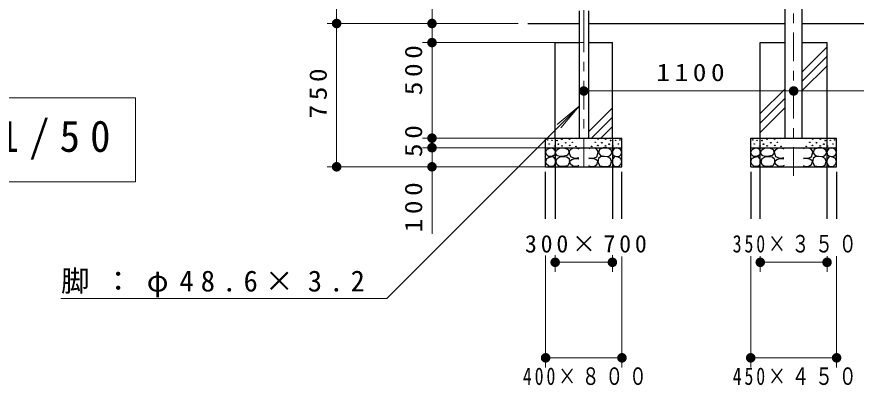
# Model space of a CAD drawing. Units: millimetres on the paper, scale 1:50. Extents: x -365 to 0, y 0 to 257.
# Drawn here: x -317.5 to -229.5, y 72.6 to 111.2 of the extents above; entities that cross this region are included whole.
import ezdxf

# ---------------------------------------------------------------- set-up
doc = ezdxf.new("R2010")
doc.units = ezdxf.units.MM
doc.linetypes.add('USER2', pattern=[6, 3, -1, 1, -1])
doc.layers.add('LY_1', color=7, linetype='Continuous', lineweight=13)
doc.styles.add('ＭＳ ゴシック', font='')
doc.styles.get('ＭＳ ゴシック').set_extended_font_data('MS Gothic')

# ---------------------------------------------------------------- blocks, each defined once
blk = doc.blocks.new('filled_dot')
at = {"color": 0, "linetype": 'Continuous', "lineweight": -2, "const_width": 1.25}
blk.add_lwpolyline([(-0.625, 0, 1), (0.625, 0, 1)], format="xyb", close=True, dxfattribs=at)

msp = doc.modelspace()

# ---------------------------------------------------------------- linework, layer by layer
at = {"layer": 'LY_1'}
for p, q in [((-283.933, 110.453), (-283.933, 134.453)), ((-283.933, 110.453), (-283.933, 134.453)), ((-273.933, 108.453), (-273.933, 118.079)), ((-273.933, 108.453), (-273.933, 118.079)), ((-264.933, 110.453), (-284.933, 110.453)), ((-264.933, 110.453), (-284.933, 110.453)), ((-264.888, 110.453), (-284.933, 110.453)), ((-264.888, 110.453), (-284.933, 110.453)), ((-283.933, 95.453), (-283.933, 110.453)), ((-283.933, 95.453), (-283.933, 110.453)), ((-264.933, 110.453), (-274.933, 110.453)), ((-264.933, 110.453), (-274.933, 110.453)), ((-258.024, 108.453), (-274.933, 108.453)), ((-258.024, 108.453), (-274.933, 108.453)), ((-273.933, 98.453), (-273.933, 108.453)), ((-273.933, 98.453), (-273.933, 108.453)), ((-235.133, 105.41), (-232.524, 108.019)), ((-235.133, 104.42), (-232.524, 107.029)), ((-235.133, 103.43), (-232.524, 106.039)), ((-236.024, 103.392), (-258.024, 103.392)), ((-239.524, 101.019), (-236.915, 103.628)), ((-184.524, 103.392), (-236.024, 103.392)), ((-305.007, 102.663), (-352.807, 102.663)), ((-305.007, 93.863), (-305.007, 102.663)), ((-239.524, 100.029), (-236.915, 102.638)), ((-278.677, 81.65), (-258.51, 101.817)), ((-258.51, 101.817), (-260.808, 99.888)), ((-258.51, 101.817), (-260.438, 99.518)), ((-257.538, 99.127), (-255.024, 101.641)), ((-239.524, 99.039), (-236.915, 101.648)), ((-257.222, 98.453), (-255.024, 100.651)), ((-256.232, 98.453), (-255.024, 99.661)), ((-259.024, 98.453), (-274.933, 98.453)), ((-259.024, 98.453), (-274.933, 98.453)), ((-273.933, 97.453), (-273.933, 98.453)), ((-273.933, 97.453), (-273.933, 98.453)), ((-259.024, 97.453), (-274.933, 97.453)), ((-259.024, 97.453), (-274.933, 97.453)), ((-259.024, 97.453), (-274.933, 97.453)), ((-259.024, 97.453), (-274.933, 97.453)), ((-273.933, 88.449), (-273.933, 97.453)), ((-273.933, 88.449), (-273.933, 97.453)), ((-259.024, 95.453), (-284.933, 95.453)), ((-259.024, 95.453), (-284.933, 95.453)), ((-259.024, 95.453), (-274.933, 95.453)), ((-259.024, 95.453), (-274.933, 95.453)), ((-352.807, 93.863), (-305.007, 93.863)), ((-262.024, 86.177), (-262.024, 74.453)), ((-262.024, 86.177), (-262.024, 74.453)), ((-261.024, 86.211), (-261.024, 84.453)), ((-261.024, 86.211), (-261.024, 84.453)), ((-255.024, 85.453), (-261.024, 85.453)), ((-255.024, 85.453), (-261.024, 85.453)), ((-255.024, 86.211), (-255.024, 84.453)), ((-255.024, 86.211), (-255.024, 84.453)), ((-254.024, 86.062), (-254.024, 74.453)), ((-254.024, 86.062), (-254.024, 74.453)), ((-240.524, 86.102), (-240.524, 74.453)), ((-240.524, 86.102), (-240.524, 74.453)), ((-239.524, 86.109), (-239.524, 84.453)), ((-239.524, 86.109), (-239.524, 84.453)), ((-232.524, 85.453), (-239.524, 85.453)), ((-232.524, 85.453), (-239.524, 85.453)), ((-232.524, 86.109), (-232.524, 84.453)), ((-232.524, 86.109), (-232.524, 84.453)), ((-231.524, 86.102), (-231.524, 74.453)), ((-231.524, 86.102), (-231.524, 74.453)), ((-312.827, 81.65), (-278.677, 81.65)), ((-254.024, 75.453), (-262.024, 75.453)), ((-254.024, 75.453), (-262.024, 75.453)), ((-231.524, 75.453), (-240.524, 75.453)), ((-231.524, 75.453), (-240.524, 75.453))]:
    msp.add_line(p, q, dxfattribs=at)
at = {"layer": 'LY_1', "lineweight": 25}
for p, q in [((-236.915, 98.453), (-236.915, 133.567)), ((-235.133, 98.453), (-235.133, 133.567)), ((-258.51, 111.763), (-258.51, 110.453)), ((-257.538, 111.763), (-257.538, 110.453)), ((-263.888, 110.453), (-258.51, 110.453)), ((-258.51, 110.453), (-258.51, 98.453)), ((-257.538, 110.453), (-257.538, 98.453)), ((-257.538, 110.453), (-236.915, 110.453)), ((-235.133, 110.453), (-184.905, 110.39)), ((-261.024, 98.453), (-261.024, 108.453)), ((-261.024, 108.453), (-258.51, 108.453)), ((-257.538, 108.453), (-255.024, 108.453)), ((-255.024, 98.453), (-255.024, 108.453)), ((-239.524, 98.453), (-239.524, 108.453)), ((-239.524, 108.453), (-236.915, 108.453)), ((-235.133, 108.453), (-232.524, 108.453)), ((-232.524, 98.453), (-232.524, 108.453)), ((-262.024, 95.453), (-262.024, 98.453)), ((-262.024, 98.453), (-254.024, 98.453)), ((-261.024, 98.453), (-261.024, 90.017)), ((-255.024, 98.453), (-255.024, 90.017)), ((-254.024, 95.453), (-254.024, 98.453)), ((-240.524, 95.453), (-240.524, 98.453)), ((-240.524, 98.453), (-231.524, 98.453)), ((-239.524, 90.017), (-239.524, 98.453)), ((-232.524, 90.017), (-232.524, 98.453)), ((-231.524, 95.453), (-231.524, 98.453)), ((-262.024, 97.453), (-254.024, 97.453)), ((-240.524, 97.453), (-231.524, 97.453)), ((-262.024, 95.453), (-254.024, 95.453)), ((-240.524, 95.453), (-231.524, 95.453)), ((-262.024, 90.017), (-262.024, 94.929)), ((-254.024, 90.017), (-254.024, 94.929)), ((-240.524, 94.929), (-240.524, 90.017)), ((-231.524, 94.929), (-231.524, 90.017))]:
    msp.add_line(p, q, dxfattribs=at)
at = {"layer": 'LY_1', "linetype": 'USER2'}
for p, q in [((-236.024, 94.504), (-236.024, 131.98)), ((-258.024, 111.853), (-258.024, 110.453)), ((-258.024, 110.453), (-258.024, 94.504))]:
    msp.add_line(p, q, dxfattribs=at)
at = {"layer": 'LY_1', "lineweight": 25}
for points in [[(-262.009, 96.897), (-261.991, 97.065), (-261.92, 97.238), (-261.698, 97.364), (-261.441, 97.447), (-261.22, 97.382), (-261.064, 97.166), (-261.016, 96.957), (-261.058, 96.706), (-261.226, 96.592), (-261.459, 96.532), (-261.716, 96.544), (-261.902, 96.688)], [(-260.482, 96.543), (-260.77, 96.608), (-261.016, 96.871), (-260.893, 97.192), (-260.646, 97.381), (-260.433, 97.446), (-260.071, 97.422), (-259.668, 97.266), (-259.562, 96.921), (-259.792, 96.633), (-260.112, 96.575)], [(-255.566, 96.543), (-255.278, 96.608), (-255.031, 96.871), (-255.155, 97.192), (-255.401, 97.381), (-255.615, 97.446), (-255.976, 97.422), (-256.379, 97.266), (-256.486, 96.921), (-256.256, 96.633), (-255.935, 96.575)], [(-254.038, 96.897), (-254.056, 97.065), (-254.128, 97.238), (-254.349, 97.364), (-254.607, 97.447), (-254.828, 97.382), (-254.983, 97.166), (-255.031, 96.957), (-254.989, 96.706), (-254.822, 96.592), (-254.589, 96.532), (-254.331, 96.544), (-254.146, 96.688)], [(-240.509, 96.897), (-240.491, 97.065), (-240.42, 97.238), (-240.198, 97.364), (-239.941, 97.447), (-239.72, 97.382), (-239.564, 97.166), (-239.516, 96.957), (-239.558, 96.706), (-239.726, 96.592), (-239.959, 96.532), (-240.216, 96.544), (-240.402, 96.688)], [(-238.982, 96.543), (-239.27, 96.608), (-239.516, 96.871), (-239.393, 97.192), (-239.146, 97.381), (-238.933, 97.446), (-238.571, 97.422), (-238.168, 97.266), (-238.062, 96.921), (-238.292, 96.633), (-238.612, 96.575)], [(-233.066, 96.543), (-232.778, 96.608), (-232.531, 96.871), (-232.655, 97.192), (-232.901, 97.381), (-233.115, 97.446), (-233.476, 97.422), (-233.879, 97.266), (-233.986, 96.921), (-233.756, 96.633), (-233.435, 96.575)], [(-231.538, 96.897), (-231.556, 97.065), (-231.628, 97.238), (-231.849, 97.364), (-232.107, 97.447), (-232.328, 97.382), (-232.483, 97.166), (-232.531, 96.957), (-232.489, 96.706), (-232.322, 96.592), (-232.089, 96.532), (-231.831, 96.544), (-231.646, 96.688)], [(-261.417, 95.467), (-261.698, 95.515), (-261.949, 95.772), (-262.015, 96.018), (-261.902, 96.311), (-261.615, 96.478), (-261.262, 96.514), (-261.058, 96.299), (-260.962, 95.982), (-261.034, 95.784), (-261.178, 95.557)], [(-260.235, 95.482), (-260.581, 95.474), (-260.811, 95.647), (-260.942, 96.008), (-260.819, 96.329), (-260.507, 96.51), (-260.17, 96.543), (-259.784, 96.493), (-259.553, 96.312), (-259.504, 95.951), (-259.693, 95.548)], [(-255.812, 95.482), (-255.467, 95.474), (-255.237, 95.647), (-255.105, 96.008), (-255.229, 96.329), (-255.541, 96.51), (-255.878, 96.543), (-256.264, 96.493), (-256.494, 96.312), (-256.543, 95.951), (-256.354, 95.548)], [(-254.63, 95.467), (-254.349, 95.515), (-254.098, 95.772), (-254.032, 96.018), (-254.146, 96.311), (-254.433, 96.478), (-254.786, 96.514), (-254.989, 96.299), (-255.085, 95.982), (-255.013, 95.784), (-254.87, 95.557)], [(-239.917, 95.467), (-240.198, 95.515), (-240.449, 95.772), (-240.515, 96.018), (-240.402, 96.311), (-240.114, 96.478), (-239.762, 96.514), (-239.558, 96.299), (-239.462, 95.982), (-239.534, 95.784), (-239.678, 95.557)], [(-238.735, 95.482), (-239.081, 95.474), (-239.311, 95.647), (-239.442, 96.008), (-239.319, 96.329), (-239.007, 96.51), (-238.67, 96.543), (-238.284, 96.493), (-238.053, 96.312), (-238.004, 95.951), (-238.193, 95.548)], [(-233.312, 95.482), (-232.967, 95.474), (-232.737, 95.647), (-232.605, 96.008), (-232.729, 96.329), (-233.041, 96.51), (-233.378, 96.543), (-233.764, 96.493), (-233.994, 96.312), (-234.043, 95.951), (-233.854, 95.548)], [(-232.13, 95.467), (-231.849, 95.515), (-231.598, 95.772), (-231.532, 96.018), (-231.646, 96.311), (-231.933, 96.478), (-232.286, 96.514), (-232.489, 96.299), (-232.585, 95.982), (-232.513, 95.784), (-232.37, 95.557)]]:
    msp.add_lwpolyline(points, close=True, dxfattribs=at)
for points in [[(-258.543, 96.395), (-258.723, 96.37), (-258.986, 96.337), (-259.397, 96.493), (-259.512, 96.83), (-259.537, 97.052), (-259.406, 97.266), (-259.167, 97.397), (-258.888, 97.43), (-258.608, 97.356), (-258.543, 97.323)], [(-257.505, 96.395), (-257.324, 96.37), (-257.061, 96.337), (-256.65, 96.493), (-256.535, 96.83), (-256.511, 97.052), (-256.642, 97.266), (-256.88, 97.397), (-257.16, 97.43), (-257.439, 97.356), (-257.505, 97.323)], [(-237.043, 96.395), (-237.223, 96.37), (-237.486, 96.337), (-237.897, 96.493), (-238.012, 96.83), (-238.037, 97.052), (-237.906, 97.266), (-237.667, 97.397), (-237.388, 97.43), (-237.108, 97.356), (-237.043, 97.323)], [(-235.005, 96.395), (-234.824, 96.37), (-234.561, 96.337), (-234.15, 96.493), (-234.035, 96.83), (-234.011, 97.052), (-234.142, 97.266), (-234.38, 97.397), (-234.66, 97.43), (-234.939, 97.356), (-235.005, 97.323)], [(-258.534, 95.581), (-258.658, 95.532), (-258.962, 95.474), (-259.2, 95.565), (-259.414, 95.745), (-259.504, 96.033), (-259.274, 96.23), (-258.97, 96.337), (-258.707, 96.337), (-258.543, 96.296)], [(-257.513, 95.581), (-257.39, 95.532), (-257.086, 95.474), (-256.847, 95.565), (-256.634, 95.745), (-256.543, 96.033), (-256.774, 96.23), (-257.078, 96.337), (-257.341, 96.337), (-257.505, 96.296)], [(-237.034, 95.581), (-237.158, 95.532), (-237.462, 95.474), (-237.7, 95.565), (-237.914, 95.745), (-238.004, 96.033), (-237.774, 96.23), (-237.47, 96.337), (-237.207, 96.337), (-237.043, 96.296)], [(-235.013, 95.581), (-234.89, 95.532), (-234.586, 95.474), (-234.347, 95.565), (-234.134, 95.745), (-234.043, 96.033), (-234.274, 96.23), (-234.578, 96.337), (-234.841, 96.337), (-235.005, 96.296)]]:
    msp.add_lwpolyline(points, dxfattribs=at)
for centre in [(-261.813, 98.27), (-261.651, 97.837), (-261.367, 98.221), (-260.834, 98.208), (-260.685, 97.824), (-260.326, 98.345), (-259.917, 97.973), (-259.521, 98.357), (-259.496, 97.688), (-259.223, 98.01), (-258.839, 98.419), (-257.208, 98.419), (-256.824, 98.01), (-256.552, 97.688), (-256.527, 98.357), (-256.131, 97.973), (-255.722, 98.345), (-255.362, 97.824), (-255.214, 98.208), (-254.681, 98.221), (-254.396, 97.837), (-254.235, 98.27), (-240.313, 98.27), (-240.151, 97.837), (-239.867, 98.221), (-239.334, 98.208), (-239.185, 97.824), (-238.826, 98.345), (-238.417, 97.973), (-238.021, 98.357), (-237.996, 97.688), (-237.723, 98.01), (-237.339, 98.419), (-234.708, 98.419), (-234.324, 98.01), (-234.052, 97.688), (-234.027, 98.357), (-233.631, 97.973), (-233.222, 98.345), (-232.862, 97.824), (-232.714, 98.208), (-232.181, 98.221), (-231.896, 97.837), (-231.735, 98.27), (-261.069, 97.626), (-260.301, 97.638), (-258.839, 97.589), (-257.208, 97.589), (-255.747, 97.638), (-254.978, 97.626), (-239.569, 97.626), (-238.801, 97.638), (-237.339, 97.589), (-234.708, 97.589), (-233.247, 97.638), (-232.478, 97.626)]:
    msp.add_circle(centre, 0.03, dxfattribs=at)

# ---------------------------------------------------------------- block references
at = {"layer": 'LY_1', "xscale": 0.4, "yscale": 0.4}
for p, rotation in [((-283.933, 110.453), 270), ((-283.933, 110.453), 270), ((-283.933, 110.453), 90), ((-283.933, 110.453), 90), ((-273.933, 110.453), 270), ((-273.933, 110.453), 270), ((-273.933, 108.453), 270), ((-273.933, 108.453), 270), ((-273.933, 108.453), 90), ((-273.933, 108.453), 90), ((-236.024, 103.392), 180), ((-273.933, 98.453), 90), ((-273.933, 98.453), 270), ((-273.933, 98.453), 90), ((-273.933, 98.453), 270), ((-273.933, 97.453), 90), ((-273.933, 97.453), 270), ((-273.933, 97.453), 90), ((-273.933, 97.453), 270), ((-283.933, 95.453), 90), ((-283.933, 95.453), 90), ((-273.933, 95.453), 90), ((-273.933, 95.453), 90), ((-255.024, 85.453), 180), ((-255.024, 85.453), 180), ((-232.524, 85.453), 180), ((-232.524, 85.453), 180), ((-254.024, 75.453), 180), ((-254.024, 75.453), 180), ((-231.524, 75.453), 180), ((-231.524, 75.453), 180)]:
    msp.add_blockref('filled_dot', p, dxfattribs=dict(at, rotation=rotation))
for p in [(-258.024, 103.392), (-236.024, 103.392), (-261.024, 85.453), (-261.024, 85.453), (-239.524, 85.453), (-239.524, 85.453), (-262.024, 75.453), (-262.024, 75.453), (-240.524, 75.453), (-240.524, 75.453)]:
    msp.add_blockref('filled_dot', p, dxfattribs=at)

# ---------------------------------------------------------------- texts
at = {"layer": 'LY_1', "char_height": 1.833, "attachment_point": 8, "rotation": 90, "style": 'ＭＳ ゴシック'}
for s, insert in [('\\T1.33;\\W1.15;500', (-274.933, 105.802)), ('\\T1.33;\\W1.15;500', (-274.933, 105.802)), ('\\T1.33;\\W1.15;750', (-284.933, 103.368)), ('\\T1.33;\\W1.15;750', (-284.933, 103.368)), ('\\T1.34;\\W1.15;50', (-274.933, 98.384)), ('\\T1.34;\\W1.15;50', (-274.933, 98.384)), ('\\T1.33;\\W1.15;100', (-274.933, 91.449)), ('\\T1.33;\\W1.15;100', (-274.933, 91.449))]:
    msp.add_mtext(s, dxfattribs=dict(at, insert=insert))
at = {"layer": 'LY_1', "style": 'ＭＳ ゴシック'}
for s, insert, char_height, attachment_point in [('\\T1.33;\\W1.15;1100', (-246.601, 104.392), 1.833, 8), ('\\T1.5;\\W0.95;背面図\u3000S=1/50', (-351.407, 98.263), 3.299, 4), ('\\T1.32;300×700', (-257.604, 86.453), 1.833, 8), ('\\T1.32;300×700', (-257.604, 86.453), 1.833, 8), ('\\T1.32;\\W0.75;350×３５０', (-235.616, 86.453), 1.833, 8), ('\\T1.32;\\W0.75;350×３５０', (-235.616, 86.453), 1.833, 8), ('\\T1.5;脚：φ48.6×3.2', (-312.827, 81.8), 2.199, 7), ('\\T1.5;脚：φ48.6×3.2', (-312.827, 81.8), 2.199, 7), ('\\T1.32;\\W0.75;400×８００', (-257.607, 74.453), 1.833, 2), ('\\T1.32;\\W0.75;400×８００', (-257.607, 74.453), 1.833, 2), ('\\T1.32;\\W0.75;450×４５０', (-235.616, 74.453), 1.833, 2), ('\\T1.32;\\W0.75;450×４５０', (-235.616, 74.453), 1.833, 2)]:
    msp.add_mtext(s, dxfattribs=dict(at, insert=insert, char_height=char_height, attachment_point=attachment_point))

doc.saveas('drawing.dxf')
